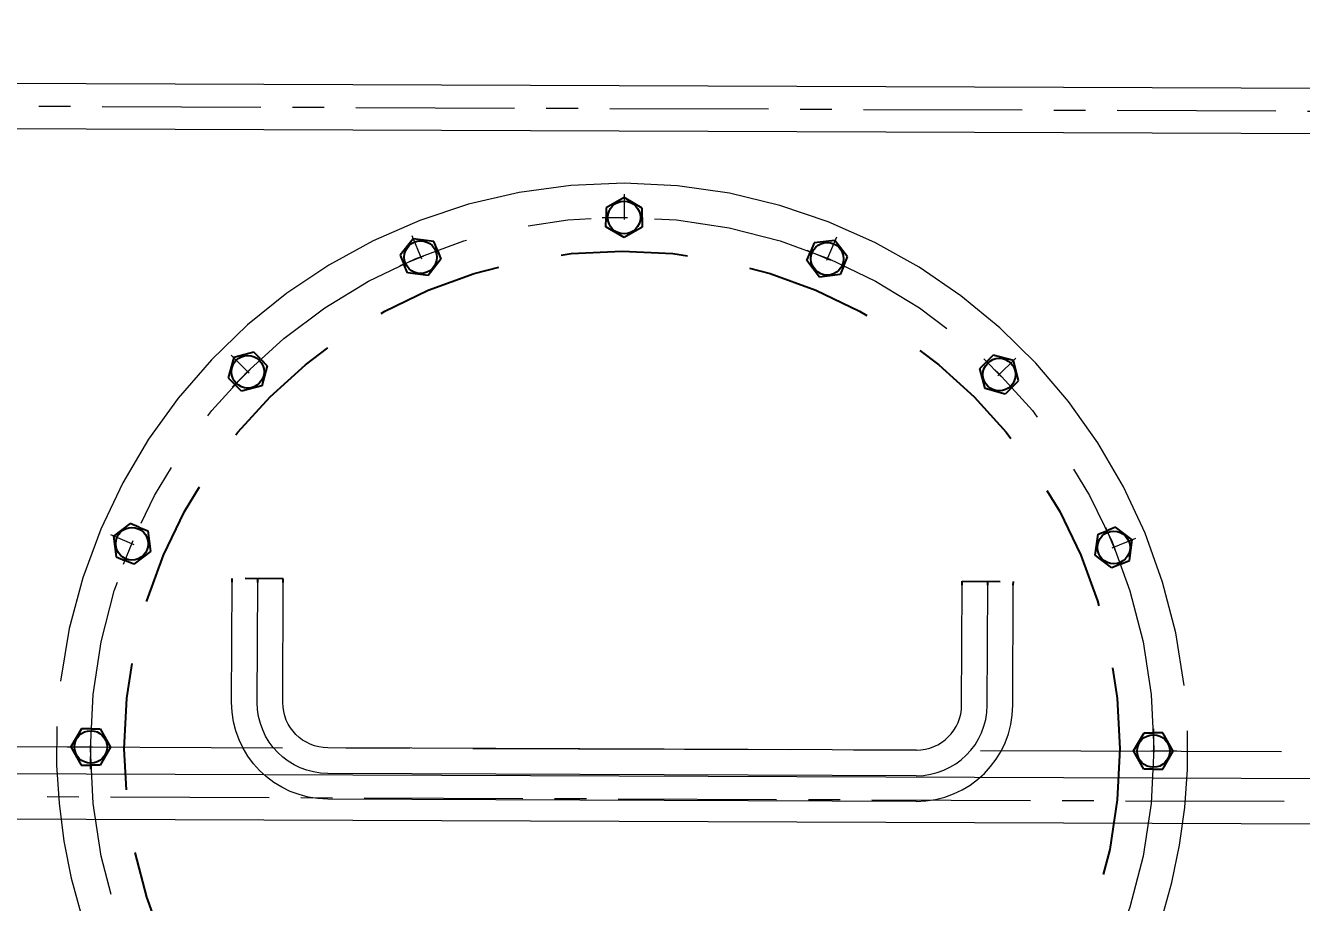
# Model space of a CAD drawing. Header units: millimetres. Extents: x -4 to 3776, y -4 to 4079.
# Drawn here: x 665.01 to 670.04, y 533.97 to 537.42 of the extents above; entities that cross this region are included whole.
import ezdxf
from ezdxf import colors
from ezdxf.entities.mleader import LeaderData, LeaderLine
from ezdxf.math import Vec2, Vec3

# ---------------------------------------------------------------- set-up
doc = ezdxf.new("R2010")
doc.units = ezdxf.units.MM
for name, pattern in [('ACAD_ISO04W100', [30, 24, -3, 0, -3]), ('CENTER', [2, 1.25, -0.25, 0.25, -0.25]), ('DASHED', [0.75, 0.5, -0.25])]:
    doc.linetypes.add(name, pattern=pattern)
for name, color, linetype in [('1轮廓实线层', 7, 'Continuous'), ('4虚线层', 6, 'DASHED'), ('BK_kedu', 255, 'Continuous')]:
    doc.layers.add(name, color=color, linetype=linetype)
doc.layers.add('3中心线层', color=2, linetype='CENTER', lineweight=13)
doc.layers.add('刻度', color=3, linetype='ACAD_ISO04W100', lineweight=13)
doc.styles.get("Standard").update_dxf_attribs({"font": 'arial.ttf'})

# ---------------------------------------------------------------- blocks, each defined once
blk = doc.blocks.new('*U267')
at = {"layer": '1轮廓实线层'}
for p, q in [((-8.8, 0), (-4.18, 8)), ((-4.18, 8), (0, 8)), ((4.18, 8), (0, 8)), ((8.8, 0), (4.18, 8)), ((-4.18, -8), (-8.8, 0)), ((4.18, -8), (8.8, 0)), ((0, -8), (-4.18, -8)), ((0, -8), (4.18, -8))]:
    blk.add_line(p, q, dxfattribs=at)
blk.add_circle((0, 0), 7.2, dxfattribs=at)
at = {"layer": '3中心线层'}
for p, q in [((0, 9.73), (0, -10.46)), ((10.37, 0), (-10, 0))]:
    blk.add_line(p, q, dxfattribs=at)
blk = doc.blocks.new('xiang zuo qi zhong ji')
at = {"color": 3, "linetype": 'Continuous'}
for p, q in [((8.2543, 22.7326), (-0.3322, 22.7653)), ((8.2536, 22.5542), (-0.3329, 22.587)), ((2.7736, 20.3193), (2.7754, 20.7918)), ((2.8745, 20.3189), (2.8763, 20.7914)), ((2.9754, 20.3185), (2.9772, 20.7911)), ((5.6503, 20.3083), (5.6521, 20.7809)), ((5.7512, 20.3079), (5.753, 20.7805)), ((5.8521, 20.3075), (5.8539, 20.7801)), ((5.4713, 20.1306), (3.153, 20.1395)), ((8.2439, 20.0131), (-0.3426, 20.0458)), ((5.4709, 20.0298), (3.1527, 20.0386)), ((5.4706, 19.9289), (3.1523, 19.9377)), ((8.2433, 19.8347), (-0.3433, 19.8675))]:
    blk.add_line(p, q, dxfattribs=at)
at = {"color": 3}
for start, end in [(6.4428, 173.1201), (177.7184, 1.8445)]:
    blk.add_arc((4.3122, 20.1351), 2.2291, start, end, dxfattribs=at)
at = {"color": 3, "linetype": 'Continuous', "extrusion": (0, 0, -1)}
for major_axis, start_param, end_param in [((0.3801, -0.0014), 1.57086, 3.141656), ((-0.2792, 0.0011), 4.712319, 6.283115), ((0.1783, -0.0007), 1.570874, 3.14167)]:
    blk.add_ellipse((3.1537, 20.3178), major_axis=major_axis, ratio=1, start_param=start_param, end_param=end_param, dxfattribs=at)
at = {"color": 3, "linetype": 'Continuous'}
for major_axis, start_param, end_param in [((-0.3801, 0.0015), 1.57086, 3.141656), ((0.2792, -0.001), 4.712319, 6.283115), ((-0.1783, 0.0007), 1.570874, 3.14167)]:
    blk.add_ellipse((5.472, 20.309), major_axis=major_axis, ratio=1, start_param=start_param, end_param=end_param, dxfattribs=at)
at = {"layer": '3中心线层', "color": 3, "ltscale": 0.5}
for p, q in [((-0.7364, 22.6777), (8.4915, 22.6425)), ((-0.7036, 19.958), (8.6983, 19.9222))]:
    blk.add_line(p, q, dxfattribs=at)
at = {"layer": '3中心线层', "color": 3}
blk.add_line((1.7242, 20.1449), (6.9101, 20.1251), dxfattribs=at)
blk.add_circle((4.3122, 20.1351), 2.0954, dxfattribs=at)
at = {"layer": '4虚线层', "color": 3, "linetype": 'Continuous', "ltscale": 0.3}
for p, q in [((2.7754, 20.7918), (2.7755, 20.8067)), ((2.8763, 20.7914), (2.8764, 20.8064)), ((2.9772, 20.7911), (2.9773, 20.806)), ((5.6521, 20.7809), (5.6522, 20.7958)), ((5.753, 20.7805), (5.7531, 20.7954)), ((5.8539, 20.7801), (5.854, 20.795))]:
    blk.add_line(p, q, dxfattribs=at)
at = {"layer": '4虚线层', "color": 3, "ltscale": 0.3}
for p, q in [((2.9773, 20.806), (2.7755, 20.8067)), ((5.6522, 20.7958), (5.854, 20.795))]:
    blk.add_line(p, q, dxfattribs=at)
at = {"layer": '4虚线层', "color": 3}
blk.add_circle((4.3122, 20.1351), 1.9616, dxfattribs=at)
at = {"color": 3}
for p, xscale, yscale, zscale, rotation in [((4.3202, 22.2288), 0.008916528105296934, 0.008916528105296934, 0.008916528105296934, 89.78144599373422), ((3.5183, 22.0725), 0.008916528105296933, 0.008916528105296933, 0.008916528105296933, 112.2814460121282), ((5.1208, 22.0664), 0.00891652810529693, 0.00891652810529693, 0.00891652810529693, 67.28144597534025), ((2.8373, 21.6212), 0.00891652810529693, 0.00891652810529693, 0.00891652810529693, 134.7814459939553), ((5.7983, 21.6099), 0.00891652810529693, 0.00891652810529693, 0.00891652810529693, 44.78144599351315), ((2.3809, 20.9437), 0.008916528105296934, 0.008916528105296934, 0.008916528105296934, 157.2814459922991), ((6.2496, 20.9289), 0.008916528105296933, 0.008916528105296933, 0.008916528105296933, 22.28144599516936), ((2.2184, 20.143), 0.008916528105296934, 0.008916528105296934, 0.008916528105296934, 179.7814459937342), ((6.4059, 20.1271), 0.008916528105296934, 0.008916528105296934, 0.008916528105296934, 359.7814459937342)]:
    blk.add_blockref('*U267', p, dxfattribs=dict(at, xscale=xscale, yscale=yscale, zscale=zscale, rotation=rotation))

msp = doc.modelspace()

# ---------------------------------------------------------------- block references
at = {"layer": '刻度', "color": 4, "lineweight": 25}
msp.add_blockref('xiang zuo qi zhong ji', (663.0495, 514.4393), dxfattribs=at)

# ---------------------------------------------------------------- leaders
at = {"layer": 'BK_kedu'}
ml = msp.add_multileader_mtext('Standard', dxfattribs=at)
ml.set_content('', color=256)
ml.set_leader_properties()
ml.build(insert=Vec2(0, 0))
ml.multileader.update_dxf_attribs({"text_right_attachment_type": 6, "dogleg_length": 0.36, "arrow_head_size": 0.18})
ctx = ml.context
ctx.base_point, ctx.char_height, ctx.arrow_head_size, ctx.landing_gap_size, ctx.plane_origin = Vec3(3775.9986, 4079.3284), 0.18, 0.18, 0.09, Vec3(3774.6386, 4079.3284)
ctx.right_attachment = 6
notes = []
notes.append((ctx, [(0, (0, 0, 0), (0, 0), (1, 0), 1, [])]))
ctx.mtext.insert, ctx.mtext.flow_direction = Vec3(3776.0886, 4079.4184), 5
for ctx, leaders in notes:
    for number, flags, end, landing, length, lines in leaders:
        leader = LeaderData()
        leader.index, (leader.has_last_leader_line, leader.has_dogleg_vector, leader.attachment_direction) = number, flags
        leader.last_leader_point, leader.dogleg_vector, leader.dogleg_length = Vec3(end), Vec3(landing), length
        for number, points, colour, breaks in lines:
            line = LeaderLine()
            line.index, line.vertices, line.color, line.breaks = number, Vec3.list(points), colors.encode_raw_color(colour), breaks
            leader.lines.append(line)
        ctx.leaders.append(leader)

doc.saveas('drawing.dxf')
